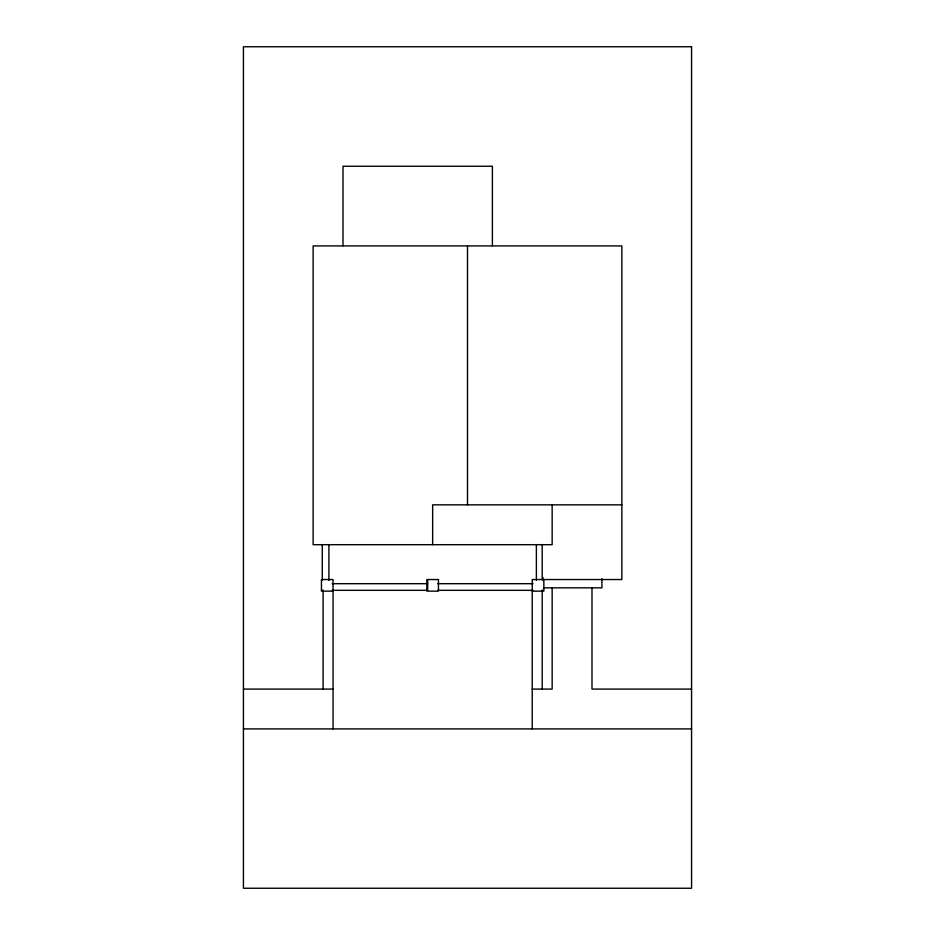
<?xml version="1.0" encoding="UTF-8"?>
<svg xmlns="http://www.w3.org/2000/svg" width="935" height="935" viewBox="0 0 935 935"><rect width="100%" height="100%" fill="white"/><g stroke="black" fill="none" stroke-linecap="round" stroke-linejoin="round"><path stroke-width="1.4" d="M621.857 504.842L432.648 504.842L432.648 544.684M332.229 583.685L427.669 583.685M437.627 583.685L533.055 583.685M543.644 587.834L601.941 587.834L601.941 578.707M332.229 590.324L427.669 590.324L427.669 580.366M437.627 590.324L533.055 590.324M333.059 591.154L321.441 591.154L321.441 579.536L333.059 579.536L333.059 728.914M532.225 591.154L543.854 591.154L543.854 579.536M243.427 689.083L333.059 689.083M532.225 689.083L552.153 689.083L552.153 587.834M691.573 689.083L591.984 689.083L591.984 587.834M243.427 728.914L691.573 728.914M552.153 504.842L552.153 544.684L313.143 544.684L313.143 245.917L621.857 245.917L621.857 579.536L532.225 579.536L532.225 728.914M543.025 577.514L543.025 580.366M542.195 544.509L542.195 579.536M542.195 589.973L542.195 689.083M536.374 544.708L536.374 580.366M492.394 245.765L492.394 166.255L343.016 166.255L343.016 245.765M467.5 245.917L467.5 504.842M328.91 544.708L328.91 580.366M323.101 589.973L323.101 689.083M322.271 544.708L322.271 580.366M691.573 46.75L243.427 46.75L243.427 888.25L691.573 888.25L691.573 46.75M438.457 579.536L426.839 579.536L426.839 591.154L438.457 591.154L438.457 579.536"/></g></svg>
